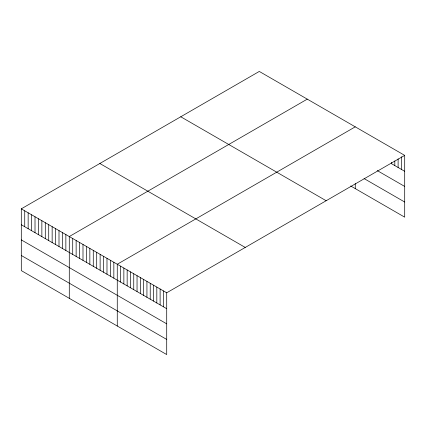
<?xml version="1.0" encoding="UTF-8"?>
<svg xmlns="http://www.w3.org/2000/svg" width="426" height="426" viewBox="0 0 426 426"><rect width="100%" height="100%" fill="white"/><g stroke="black" fill="none" stroke-linecap="round" stroke-linejoin="round"><path stroke-width="0.64" d="M404.7 155.383L166.71 292.79L166.71 354.565L21.3 270.616L21.3 208.836L259.29 71.435L404.7 155.383L404.7 217.164L350.694 185.981M307.279 99.136L69.284 236.542L69.284 298.317M355.263 126.841L117.267 264.242L117.267 326.023M404.7 171.3L391.515 163.685L391.515 162.359M377.234 170.576L404.7 186.434M364.049 178.558L404.7 202.025M180.757 116.777L326.162 200.726M99.838 163.493L245.243 247.442M21.3 208.836L166.71 292.79M21.3 224.752L166.71 308.701M21.3 239.886L166.71 323.84M21.3 255.483L166.71 339.431M401.404 156.795L401.404 169.394M398.108 158.871L398.108 167.493M394.811 160.948L394.811 165.592M355.263 183.574L355.263 188.617M163.414 290.883L163.414 306.8M160.117 288.982L160.117 304.899M156.821 287.081L156.821 302.993M153.525 285.175L153.525 301.091M150.229 283.274L150.229 299.19M146.933 281.373L146.933 297.284M143.637 279.467L143.637 295.383M140.34 277.566L140.34 293.477M137.044 275.665L137.044 291.576M133.748 273.758L133.748 289.675M130.452 271.857L130.452 287.768M127.156 269.951L127.156 285.867M123.859 268.05L123.859 283.966M120.563 266.149L120.563 282.06M113.843 262.267L113.843 278.178M110.414 260.286L110.414 276.202M106.985 258.31L106.985 274.222M103.561 256.33L103.561 272.246M100.131 254.349L100.131 270.265M96.702 252.373L96.702 268.284M93.278 250.392L93.278 266.309M89.849 248.417L89.849 264.328M86.419 246.436L86.419 262.352M82.995 244.455L82.995 260.371M79.566 242.479L79.566 258.39M76.137 240.498L76.137 256.415M72.713 238.517L72.713 254.434M65.86 234.561L65.86 250.477M62.43 232.585L62.43 248.496M59.001 230.604L59.001 246.521M55.577 228.624L55.577 244.54M52.148 226.648L52.148 242.559M48.718 224.667L48.718 240.583M45.294 222.691L45.294 238.603M41.865 220.711L41.865 236.627M38.436 218.73L38.436 234.646M35.012 216.754L35.012 232.665M31.583 214.773L31.583 230.69M28.153 212.798L28.153 228.709M24.729 210.817L24.729 226.733"/></g></svg>
